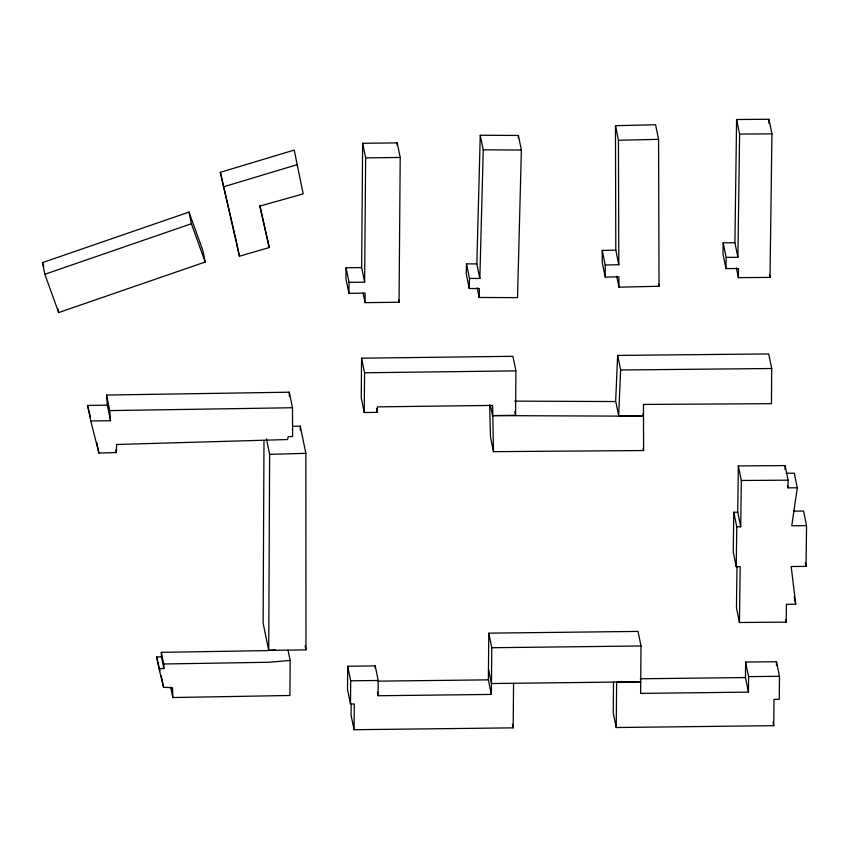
<?xml version="1.0" encoding="UTF-8"?>
<svg xmlns="http://www.w3.org/2000/svg" width="849" height="849" viewBox="0 0 849 849"><rect width="100%" height="100%" fill="white"/><g stroke="black" fill="none" stroke-linecap="round" stroke-linejoin="round"><path stroke-width="1.27" d="M490.52 405.886L492.516 415.607L643.489 416.212L643.5 404.442L771.454 403.678L771.699 368.508L768.716 353.937L617.637 355.413L615.674 401.11L618.666 415.681L643.489 416.212L643.606 450.543L493.481 451.657L490.489 437.086L489.629 404.899M263.986 440.419L263.126 623.208L268.719 650.408L305.98 649.867L305.863 453.324L300.281 426.124L292.512 426.347M268.719 650.408L269.632 454.374L266.448 438.837M361.642 267.584L362.629 143.301L397.215 142.887L400.208 157.458L399.051 302.233L365.049 302.658L365.112 293.138L348.928 293.329L345.936 278.759L346.052 267.785L361.642 267.584L364.635 282.155L349.045 282.356L346.052 267.785M375.216 668.45L375.226 665.913L347.697 666.242L347.506 689.441L350.499 704.012L354.32 703.991L354.065 729.716L513.167 727.858L513.571 683.265M613.509 681.768L613.233 712.958L616.225 727.529L773.757 725.662L773.991 699.385L779.255 699.311L779.478 676.292L776.485 661.721L745.602 662.061L748.595 676.632L748.468 692.126L640.613 693.4L641.016 645.983L638.024 631.412L488.791 633.152L491.783 647.723L491.369 694.429L378.134 695.745L378.219 680.484L375.226 665.913M288.034 650.069L290.156 660.437L289.933 695.49L172.835 697.538L170.713 687.181M364.635 282.155L365.622 157.882L362.629 143.301M492.516 415.607L515.555 415.31L515.905 370.875L512.913 356.304L361.568 358.193L361.239 397.969L364.232 412.54L377.285 412.359L377.327 406.873L492.611 405.408L493.481 451.657M397.194 145.519L397.215 142.887M491.369 694.429L488.377 679.858L488.791 633.152M350.499 704.012L350.69 680.813L347.697 666.242M364.232 412.54L364.561 372.775L361.568 358.193M616.225 727.529L616.629 682.055L640.73 681.789L491.454 683.53L488.462 668.959M748.468 692.126L745.475 677.555L745.602 662.061M348.928 293.329L349.045 282.356M351.189 703.566L351.072 715.145L354.065 729.716M776.453 665.552L776.485 661.721M736.996 566.368L736.454 607.948L739.437 622.519L786.185 622.147L786.439 604.265L795.725 604.212L791.183 566.506L806.051 566.4L806.55 525.637L803.557 511.056L793.698 511.14M734.916 242.74L723.157 242.793L726.15 257.374L737.908 257.311L734.916 242.74L736.592 119.518L768.95 119.285L771.943 133.855L770.011 277.4L738.365 277.655L736.38 267.944M733.78 512.234L736.773 526.804L740.721 526.794L737.728 512.223L733.78 512.234L733.249 552.115L736.232 566.697L740.179 566.644L739.437 622.519M737.908 257.311L739.585 134.089L736.592 119.518M738.365 277.655L738.503 268.528L725.969 268.613L722.977 254.042L723.157 242.793M736.232 566.697L736.773 526.804M737.728 512.223L738.333 465.921L785.092 465.592L788.074 480.163L787.968 487.846L797.296 487.782L791.767 525.764L806.55 525.637M740.721 526.794L741.326 480.492L738.333 465.921M768.897 123.232L768.95 119.285M725.969 268.613L726.15 257.374M785.028 469.433L785.092 465.592M466.483 263.859L466.25 273.93L469.242 288.511L479.409 288.554L479.165 297.479L517.529 297.628L521.382 150.04L518.389 135.458L480.258 135.267L476.851 263.912L479.834 278.483L469.476 278.43L466.483 263.859L476.851 263.912M469.242 288.511L469.476 278.43M518.325 138.1L518.389 135.458M479.834 278.483L483.251 149.838L480.258 135.267M90.758 420.955L98.909 453.048L116.324 452.559L116.642 444.473L287.578 439.538L288.204 436.683L292.618 436.482L292.491 407.743L289.297 392.196L106.55 395.05L107.345 405.196L110.529 420.743L90.758 420.955L87.564 405.419L107.345 405.196M618.666 415.681L620.63 369.984L617.637 355.413M42.45 262.628L188.987 212.08L202.815 250.359L205.203 262.012L58.666 312.559L44.838 274.28L42.45 262.628L43.787 266.331M44.838 274.28L191.375 223.733L188.987 212.08M220.337 172.315L294.21 150.082L303.199 193.88L259.741 206.127L269.25 247.558L239.418 256.218L220.337 172.315L236.425 241.647M223.329 186.886L297.203 164.653M275.182 649.856L266.374 650.621L161.331 652.34L161.48 656.903L163.878 668.556L158.996 668.587L156.598 656.935L161.48 656.903M290.156 660.437L268.762 662.273L163.719 663.992L161.331 652.34M269.632 454.374L305.863 453.324M615.801 250.158L602.217 250.434L605.21 265.005L618.794 264.729L615.801 250.158L615.472 125.673L655.587 124.771L658.58 139.342L659.026 286.272L618.974 287.164L616.724 276.233M615.472 125.673L618.454 140.244L658.58 139.342M602.217 250.434L602.27 262.564L605.263 277.135L618.889 276.848L618.974 287.164M106.55 395.05L109.733 410.598L292.491 407.743M365.622 157.882L400.208 157.458M364.561 372.775L515.905 370.875M491.783 647.723L641.016 645.983M350.69 680.813L378.219 680.484M748.595 676.632L779.478 676.292M377.773 681.142L488.377 679.858M640.252 678.786L745.475 677.555M620.63 369.984L771.699 368.508M739.585 134.089L771.943 133.855M786.142 473.264L794.303 473.211L797.296 487.782M741.326 480.492L788.074 480.163M483.251 149.838L521.382 150.04M514.685 401.131L615.345 401.545M158.996 668.587L163.581 687.297L172.527 687.722L172.835 697.538M191.375 223.733L205.203 262.012M87.564 405.419L90.503 416.965M156.598 656.935L159.973 670.657M259.921 205.362L269.25 247.558M769.512 274.97L770.011 277.4M805.308 562.76L806.051 566.4M787.469 485.416L787.968 487.846M794.229 596.921L795.725 604.212M785.686 619.717L786.185 622.147M773.014 722.021L773.757 725.662M658.527 283.842L659.026 286.272M642.99 413.781L643.489 416.212M643.107 448.113L643.606 450.543M514.812 411.669L515.555 415.31M477.17 287.758L479.165 297.479M512.414 724.218L513.167 727.858M398.552 299.803L399.051 302.233M363.054 292.937L365.049 302.658M376.542 408.719L377.285 412.359M377.381 692.105L378.134 695.745M236.68 242.856L239.418 256.218M305.173 645.983L305.98 649.867M115.793 449.97L116.324 452.559M161.193 675.645L163.581 687.297M96.786 442.69L98.909 453.048M57.87 308.675L58.666 312.559M109.733 410.598L110.529 420.743M163.719 663.992L163.878 668.556M605.21 265.005L605.263 277.135M289.297 392.196L289.318 396.122M618.454 140.244L618.794 264.729M300.281 426.124L300.281 430.082"/></g></svg>
